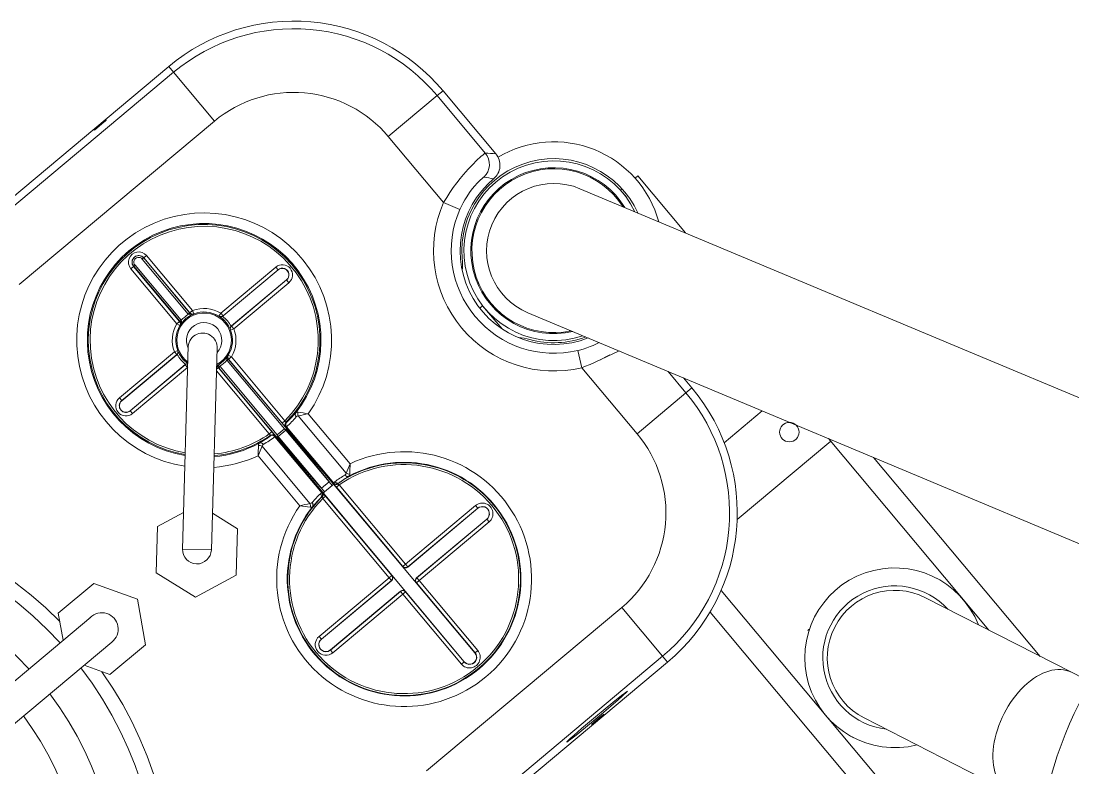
# Model space of a CAD drawing. Header units: metres. Extents: x 2999 to 3109, y 1752 to 1796.
# Drawn here: x 3007.923 to 3008.2202, y 1762.1547 to 1762.3657 of the extents above; entities that cross this region are included whole.
import ezdxf

# ---------------------------------------------------------------- set-up
doc = ezdxf.new("R2010")
doc.units = ezdxf.units.M
doc.layers.add('PAREDES', color=7, linetype='Continuous')

msp = doc.modelspace()

# ---------------------------------------------------------------- linework, layer by layer
at = {"layer": 'PAREDES', "color": 253, "lineweight": 0}
for p, q in [((3007.798742057791, 1762.213907615157), (3007.964738405322, 1762.352868508365)), ((3007.96612463089, 1762.351212603101), (3007.916362758265, 1762.309555335824)), ((3007.96612463089, 1762.351212603101), (3007.964738405322, 1762.352868508365)), ((3007.96612463089, 1762.351212603101), (3007.977674703527, 1762.337415408598)), ((3008.040559043861, 1762.344613748695), (3008.042214962321, 1762.345999970385)), ((3008.057140020096, 1762.32817116538), (3008.042214962321, 1762.345999970385)), ((3008.040559043861, 1762.344613748695), (3008.026761845957, 1762.333063668236)), ((3008.040559043861, 1762.344613748695), (3008.054142330475, 1762.328387770049)), ((3007.977674703527, 1762.337415408598), (3007.922523392825, 1762.291246463559)), ((3007.945839468464, 1762.336614738201), (3007.944439930777, 1762.335453426282)), ((3007.944886178559, 1762.33596529921), (3007.946285722096, 1762.337126616025)), ((3007.94675266145, 1762.337406610612), (3007.945839468464, 1762.336614738201)), ((3007.946285722096, 1762.337126616025), (3007.946884828091, 1762.337598850136)), ((3007.947030759788, 1762.337664968849), (3007.94675266145, 1762.337406610612)), ((3007.946884828091, 1762.337598850136), (3007.947050770793, 1762.337717380586)), ((3007.947084026462, 1762.337723699064), (3007.947030759788, 1762.337664968849)), ((3007.947050770793, 1762.337717380586), (3007.947076945013, 1762.337732158156)), ((3007.947076945013, 1762.337732158156), (3007.947084316135, 1762.33773478673)), ((3007.947087910729, 1762.337730492834), (3007.947084026462, 1762.337723699064)), ((3007.947084316135, 1762.33773478673), (3007.947086045642, 1762.337734990859)), ((3007.947086045642, 1762.337734990859), (3007.94708806733, 1762.33773427547)), ((3007.947088477446, 1762.337733036793), (3007.947087910729, 1762.337730492834)), ((3007.94708806733, 1762.33773427547), (3007.947088477446, 1762.337733036793)), ((3007.943637175427, 1762.334847005515), (3007.943637742144, 1762.334849549474)), ((3007.943637585543, 1762.334845766838), (3007.943637175427, 1762.334847005515)), ((3007.943639612129, 1762.334845045599), (3007.943637585543, 1762.334845766838)), ((3007.943637742144, 1762.334849549474), (3007.943641620561, 1762.334856338346)), ((3007.943641341636, 1762.334845249728), (3007.943639612129, 1762.334845045599)), ((3007.943648702011, 1762.334847879254), (3007.943641341636, 1762.334845249728)), ((3007.943641620561, 1762.334856338346), (3007.943694892133, 1762.334915062712)), ((3007.94367488208, 1762.334862661722), (3007.943648702011, 1762.334847879254)), ((3007.94384082968, 1762.334981186322), (3007.94367488208, 1762.334862661722)), ((3007.943694892133, 1762.334915062712), (3007.943972991423, 1762.335173431695)), ((3007.944439930777, 1762.335453426282), (3007.94384082968, 1762.334981186322)), ((3007.943972991423, 1762.335173431695), (3007.944886178559, 1762.33596529921)), ((3008.026761845957, 1762.333063668236), (3008.04237615815, 1762.314411543351)), ((3008.051692218522, 1762.326278859136), (3008.052876066876, 1762.327376572408)), ((3008.052876066876, 1762.327376572408), (3008.053523908155, 1762.327935139591)), ((3008.053523908155, 1762.327935139591), (3008.05394907134, 1762.328271146647)), ((3008.05394907134, 1762.328271146647), (3008.054104025687, 1762.328373125473)), ((3008.054104025687, 1762.328373125473), (3008.054142330475, 1762.328387770049)), ((3008.057140020096, 1762.32817116538), (3008.057137610261, 1762.328171381715)), ((3008.049345012338, 1762.323865628939), (3008.050592757663, 1762.325186952869)), ((3008.050592757663, 1762.325186952869), (3008.051692218522, 1762.326278859136)), ((3008.047042412188, 1762.321178832153), (3008.047987077008, 1762.322322699503)), ((3008.047987077008, 1762.322322699503), (3008.049345012338, 1762.323865628939)), ((3008.053265626437, 1762.321223642775), (3008.053563517513, 1762.321455552805)), ((3008.053563517513, 1762.321455552805), (3008.053690034621, 1762.321536852354)), ((3008.053690034621, 1762.321536852354), (3008.053731108305, 1762.32155581975)), ((3008.053731108305, 1762.32155581975), (3008.053748432461, 1762.321560464843)), ((3008.053748432461, 1762.321560464843), (3008.053757252321, 1762.321560435782)), ((3008.096456130807, 1762.321310682944), (3008.097227686607, 1762.321956583571)), ((3008.097227686607, 1762.321956583571), (3008.110736434071, 1762.30581980985)), ((3008.044175553691, 1762.317281978907), (3008.045122176014, 1762.31864811699)), ((3008.045122176014, 1762.31864811699), (3008.046082622656, 1762.319950889347)), ((3008.046082622656, 1762.319950889347), (3008.047042412188, 1762.321178832153)), ((3008.050471431904, 1762.318282808591), (3008.051217990094, 1762.319180683053)), ((3008.051217990094, 1762.319180683053), (3008.051901951398, 1762.31993076738)), ((3008.051901951398, 1762.31993076738), (3008.052679020458, 1762.320703055305)), ((3008.052679020458, 1762.320703055305), (3008.053265626437, 1762.321223642775)), ((3008.056513413589, 1762.321130476844), (3008.05651451425, 1762.321129162058)), ((3008.056515824649, 1762.321130259046), (3008.056513414814, 1762.321130475382)), ((3008.05651451425, 1762.321129162058), (3008.056515824649, 1762.321130259046)), ((3008.080866097219, 1762.318333649809), (3008.190621632146, 1762.272352809169)), ((3008.042376159374, 1762.314411541889), (3008.043256331004, 1762.315865401648)), ((3008.043256331004, 1762.315865401648), (3008.044175553691, 1762.317281978907)), ((3008.048378729985, 1762.315213043229), (3008.048896833378, 1762.316064529015)), ((3008.048896833378, 1762.316064529015), (3008.049688311025, 1762.317240964151)), ((3008.049688311025, 1762.317240964151), (3008.050471431904, 1762.318282808591)), ((3008.092358689355, 1762.317880548401), (3008.092804014329, 1762.318253348027)), ((3008.093058878539, 1762.31704414271), (3008.094007191178, 1762.315911343021)), ((3008.04237615815, 1762.314411543351), (3008.046956671006, 1762.312411323569)), ((3008.046956671006, 1762.312411323569), (3008.047401851295, 1762.313378705376)), ((3008.047401851295, 1762.313378705376), (3008.047877925836, 1762.31431524421)), ((3008.047877925836, 1762.31431524421), (3008.048378729985, 1762.315213043229)), ((3007.970244110614, 1762.28291167781), (3007.957264753593, 1762.298456754036)), ((3007.95769637727, 1762.298786125326), (3007.957663740151, 1762.298758803468)), ((3007.97064309377, 1762.28321371942), (3007.957663740151, 1762.298758803468)), ((3007.958462889383, 1762.299427793806), (3007.95769637727, 1762.298786125326)), ((3007.95769637727, 1762.298786125326), (3007.970710379472, 1762.283240192951)), ((3007.958462889383, 1762.299427793806), (3007.971476889137, 1762.283881864356)), ((3007.954040683529, 1762.295725825431), (3007.954807195642, 1762.296367493911)), ((3007.967054685732, 1762.280179893056), (3007.954040683529, 1762.295725825431)), ((3007.954807195642, 1762.296367493911), (3007.954839832761, 1762.296394815769)), ((3007.967821195396, 1762.280821564461), (3007.954807195642, 1762.296367493911)), ((3007.967859092594, 1762.280883143808), (3007.954839832761, 1762.296394815769)), ((3007.9682266157, 1762.281222765782), (3007.955207353419, 1762.296734440667)), ((3007.99497034054, 1762.296191291969), (3007.979424408165, 1762.283177289766)), ((3007.99561201487, 1762.295424784753), (3007.980066076645, 1762.282410777653)), ((3007.995639074724, 1762.295392460609), (3007.980127343444, 1762.28237308147)), ((3007.99497034054, 1762.296191291969), (3007.99561201487, 1762.295424784753)), ((3007.99561201487, 1762.295424784753), (3007.995639074724, 1762.295392460609)), ((3007.998003577179, 1762.29256791455), (3007.982458371577, 1762.279588533795)), ((3007.998030634585, 1762.292535593331), (3007.982484708059, 1762.279521596025)), ((3007.998672308915, 1762.291769086115), (3007.98312637654, 1762.278755083912)), ((3007.998030634585, 1762.292535593331), (3007.998003577179, 1762.29256791455)), ((3007.998672308915, 1762.291769086115), (3007.998030634585, 1762.292535593331)), ((3007.970244110614, 1762.28291167781), (3007.970313594087, 1762.282834096566)), ((3007.970470541376, 1762.282752395846), (3007.970313594087, 1762.282834096566)), ((3007.970687857982, 1762.282706726075), (3007.970470541376, 1762.282752395846)), ((3007.970710379472, 1762.283240192951), (3007.97064309377, 1762.28321371942)), ((3007.97064309377, 1762.28321371942), (3007.970689384523, 1762.283161988751)), ((3007.970949214161, 1762.282708012613), (3007.970687857982, 1762.282706726075)), ((3007.970835946604, 1762.283035228011), (3007.970689384523, 1762.283161988751)), ((3007.970710379472, 1762.283240192951), (3007.971476889137, 1762.283881864356)), ((3007.971018305754, 1762.282931693531), (3007.970835946604, 1762.283035228011)), ((3007.9713086101, 1762.282770597251), (3007.970949214161, 1762.282708012613)), ((3007.971263315082, 1762.2828605027), (3007.971018305754, 1762.282931693531)), ((3007.97150779636, 1762.282854896002), (3007.971263315082, 1762.2828605027)), ((3007.971754885006, 1762.282916488329), (3007.9713086101, 1762.282770597251)), ((3007.971839261508, 1762.282949846789), (3007.971476889137, 1762.283881864356)), ((3007.971754885006, 1762.282916488329), (3007.97150779636, 1762.282854896002)), ((3007.971839261508, 1762.282949846789), (3007.971754885006, 1762.282916488329)), ((3007.978903724378, 1762.282323561741), (3007.979424408165, 1762.283177289766)), ((3007.979424408165, 1762.283177289766), (3007.980066076645, 1762.282410777653)), ((3008.052577790538, 1762.284578343757), (3008.053406758144, 1762.285272306217)), ((3008.053406758144, 1762.285272306217), (3008.058898652464, 1762.278712005409)), ((3008.066183139704, 1762.283285663866), (3008.175938674631, 1762.237304823226)), ((3007.967821195396, 1762.280821564461), (3007.967054685732, 1762.280179893056)), ((3007.967908410832, 1762.27965920682), (3007.967054685732, 1762.280179893056)), ((3007.967859092594, 1762.280883143808), (3007.967821195396, 1762.280821564461)), ((3007.967859092594, 1762.280883143808), (3007.96790187335, 1762.280828474779)), ((3007.96790187335, 1762.280828474779), (3007.968031583784, 1762.280590154539)), ((3007.967956094553, 1762.279736396363), (3007.967908410832, 1762.27965920682)), ((3007.968178252116, 1762.280150112084), (3007.967956094553, 1762.279736396363)), ((3007.968007770027, 1762.27983081734), (3007.967956094553, 1762.279736396363)), ((3007.96808597609, 1762.280083390853), (3007.968007770027, 1762.27983081734)), ((3007.968031583784, 1762.280590154539), (3007.968090603887, 1762.280354493914)), ((3007.968090603887, 1762.280354493914), (3007.96808597609, 1762.280083390853)), ((3007.968303024427, 1762.280492715012), (3007.968178252116, 1762.280150112084)), ((3007.9682266157, 1762.281222765782), (3007.96829075568, 1762.281140716257)), ((3007.96829075568, 1762.281140716257), (3007.968343585856, 1762.280971805122)), ((3007.968350303072, 1762.280749868871), (3007.968303024427, 1762.280492715012)), ((3007.968343585856, 1762.280971805122), (3007.968350303072, 1762.280749868871)), ((3007.978903724378, 1762.282323561741), (3007.978970511747, 1762.282282373075)), ((3007.980066076645, 1762.282410777653), (3007.980127343444, 1762.28237308147)), ((3007.982165569765, 1762.278465705038), (3007.982194361421, 1762.278392708617)), ((3007.982194361421, 1762.278392708617), (3007.98312637654, 1762.278755083912)), ((3007.982458371577, 1762.279588533795), (3007.982484708059, 1762.279521596025)), ((3007.982484708059, 1762.279521596025), (3007.98312637654, 1762.278755083912)), ((3007.970269764713, 1762.273968422318), (3007.968619413809, 1762.216518043401)), ((3008.08465515731, 1762.274069683507), (3008.083749963461, 1762.273699372526)), ((3008.085910258157, 1762.274650131891), (3008.08465515731, 1762.274069683507)), ((3008.086302824394, 1762.274856749405), (3008.085910258157, 1762.274650131891)), ((3007.966350108217, 1762.272232371579), (3007.950804181692, 1762.259218374274)), ((3007.966991782547, 1762.271465864364), (3007.951445850172, 1762.258451862161)), ((3007.96701811318, 1762.271398921697), (3007.951472907578, 1762.258419540942)), ((3007.967282123336, 1762.272594746875), (3007.966350108217, 1762.272232371579)), ((3007.966350108217, 1762.272232371579), (3007.966991782547, 1762.271465864364)), ((3007.966991782547, 1762.271465864364), (3007.96701811318, 1762.271398921697)), ((3007.967282123336, 1762.272594746875), (3007.96731092329, 1762.272521752426)), ((3007.978407740972, 1762.273352389439), (3007.976768361935, 1762.216283952274)), ((3007.981302124396, 1762.270844282742), (3007.981177300759, 1762.270504094422)), ((3007.98152297979, 1762.271255192042), (3007.981302124396, 1762.270844282742)), ((3007.981419736961, 1762.27102510956), (3007.981381879938, 1762.270785986638)), ((3007.981381879938, 1762.270785986638), (3007.981407023677, 1762.27053547842)), ((3007.98152297979, 1762.271255192042), (3007.981419736961, 1762.27102510956)), ((3007.981568073925, 1762.271328248672), (3007.98152297979, 1762.271255192042)), ((3007.981568073925, 1762.271328248672), (3007.982421804875, 1762.270807567333)), ((3007.982421804875, 1762.270807567333), (3007.98165529521, 1762.270165895928)), ((3007.997549630085, 1762.252736559907), (3007.982421804875, 1762.270807567333)), ((3008.080789303905, 1762.272744371691), (3008.080271404622, 1762.27261505649)), ((3008.080271404622, 1762.27261505649), (3008.081434606383, 1762.267754094122)), ((3008.081808513571, 1762.273030828954), (3008.080789303905, 1762.272744371691)), ((3008.082798302839, 1762.273350932579), (3008.081808513571, 1762.273030828954)), ((3008.083749963461, 1762.273699372526), (3008.082798302839, 1762.273350932579)), ((3008.091953626963, 1762.272489409548), (3008.085230723997, 1762.269312938929)), ((3008.08937093918, 1762.271407815584), (3008.088060603145, 1762.270698167013)), ((3008.190621632146, 1762.272352809169), (3008.456248472979, 1762.161071446946)), ((3007.969349147163, 1762.268614378919), (3007.953837421732, 1762.255595004677)), ((3007.969410408112, 1762.268576677839), (3007.953864475737, 1762.255562675636)), ((3007.970052082442, 1762.267810170623), (3007.954506150067, 1762.25479616842)), ((3007.969349147163, 1762.268614378919), (3007.969410408112, 1762.268576677839)), ((3007.969410408112, 1762.268576677839), (3007.970052082442, 1762.267810170623)), ((3007.970094874983, 1762.267880334498), (3007.970052082442, 1762.267810170623)), ((3007.9783428057, 1762.268094290183), (3007.978257079448, 1762.268107709885)), ((3007.978517163285, 1762.268277289746), (3007.97826064925, 1762.268231978313)), ((3007.978561366138, 1762.267998167022), (3007.9783428057, 1762.268094290183)), ((3007.978776405297, 1762.26828002018), (3007.978517163285, 1762.268277289746)), ((3007.978769613162, 1762.267835861039), (3007.978561366138, 1762.267998167022)), ((3007.978769613162, 1762.267835861039), (3007.978828024188, 1762.267771601385)), ((3007.978991349594, 1762.268237433824), (3007.978776405297, 1762.26828002018)), ((3007.979147090664, 1762.268160668272), (3007.978991349594, 1762.268237433824)), ((3007.979234811141, 1762.268064321028), (3007.995344253803, 1762.248745269913)), ((3007.981177300759, 1762.270504094422), (3007.981129035233, 1762.270249462477)), ((3007.981129035233, 1762.270249462477), (3007.981133152125, 1762.270030359061)), ((3007.981133152125, 1762.270030359061), (3007.981181310712, 1762.26986358159)), ((3007.981260724196, 1762.269760280225), (3007.997444439612, 1762.250503403362)), ((3007.981407023677, 1762.27053547842), (3007.981473543259, 1762.270341253166)), ((3007.981473543259, 1762.270341253166), (3007.981567467125, 1762.270178033381)), ((3007.981567467125, 1762.270178033381), (3007.981620446908, 1762.270109231987)), ((3007.98165529521, 1762.270165895928), (3007.981620446908, 1762.270109231987)), ((3007.981620446908, 1762.270109231987), (3008.008284216293, 1762.23838221582)), ((3007.996783119809, 1762.252094889233), (3007.98165529521, 1762.270165895928)), ((3008.082207803151, 1762.268044612235), (3008.081434606383, 1762.267754094122)), ((3008.083736607848, 1762.268659423924), (3008.082207803151, 1762.268044612235)), ((3008.085230723997, 1762.269312938929), (3008.083736607848, 1762.268659423924)), ((3008.088060603145, 1762.270698167013), (3008.086676504472, 1762.269996048476)), ((3007.993127426068, 1762.249034589338), (3007.978220704922, 1762.266841475971)), ((3007.978766111135, 1762.267747267438), (3007.978233927238, 1762.267301758133)), ((3007.978828024188, 1762.267771601385), (3007.978766111135, 1762.267747267438)), ((3007.993893936345, 1762.249676260012), (3007.978766111135, 1762.267747267438)), ((3007.978828024188, 1762.267771601385), (3008.005369377784, 1762.235942198644)), ((3008.081434606383, 1762.267754094122), (3008.097048906876, 1762.249101959443)), ((3008.105788731425, 1762.266693348931), (3008.11084610478, 1762.260652039902)), ((3008.11250201154, 1762.262038251798), (3008.110126295749, 1762.264876175391)), ((3008.11084610478, 1762.260652039902), (3008.11250201154, 1762.262038251798)), ((3007.950804181692, 1762.259218374274), (3007.951445850172, 1762.258451862161)), ((3008.11084610478, 1762.260652039902), (3008.097048906876, 1762.249101959443)), ((3007.951445850172, 1762.258451862161), (3007.951472907578, 1762.258419540942)), ((3007.953864475737, 1762.255562675636), (3007.953837421732, 1762.255595004677)), ((3007.954506150067, 1762.25479616842), (3007.953864475737, 1762.255562675636)), ((3008.000627259014, 1762.255031702633), (3008.000760093245, 1762.255135502234)), ((3008.000760093245, 1762.255135502234), (3008.000933332977, 1762.255195564064)), ((3008.000933332977, 1762.255195564064), (3008.00114610259, 1762.25520884553)), ((3008.00114610259, 1762.25520884553), (3008.001309043912, 1762.255190262667)), ((3008.001332740814, 1762.25412528118), (3008.014868074332, 1762.237956596426)), ((3008.004152588622, 1762.254741661303), (3008.015970915845, 1762.240624025314)), ((3008.132397937887, 1762.255545722684), (3008.121639051059, 1762.246539021437)), ((3007.995344253803, 1762.248745269913), (3007.997444439612, 1762.250503403362)), ((3007.997781326081, 1762.25010278475), (3007.995679361262, 1762.248343163263)), ((3007.997549630085, 1762.252736559907), (3007.996783119809, 1762.252094889233)), ((3007.997157979879, 1762.25165182145), (3007.996783119809, 1762.252094889233)), ((3007.997639599432, 1762.251102939441), (3007.997157979879, 1762.25165182145)), ((3007.997444439612, 1762.250503403362), (3007.997449966524, 1762.250498607802)), ((3007.997449966524, 1762.250498607802), (3007.997644672427, 1762.250329633649)), ((3007.997652298951, 1762.252565639361), (3007.997549630085, 1762.252736559907)), ((3007.99775210243, 1762.250986235213), (3007.997639599432, 1762.251102939441)), ((3007.997747091905, 1762.250419252292), (3007.997644672427, 1762.250329633649)), ((3007.997644672427, 1762.250329633649), (3007.997781326081, 1762.25010278475)), ((3007.997789037167, 1762.252364349888), (3007.997652298951, 1762.252565639361)), ((3007.99777594189, 1762.250417866647), (3007.997747091905, 1762.250419252292)), ((3008.004921675974, 1762.241798893688), (3007.997747092517, 1762.250419251561)), ((3007.997773240927, 1762.250969018867), (3007.99775210243, 1762.250986235213)), ((3007.997775385789, 1762.250967989948), (3007.997773240927, 1762.250969018867)), ((3007.99777653513, 1762.250967781774), (3007.997775385789, 1762.250967989948)), ((3007.997792220547, 1762.250408594946), (3007.99777594189, 1762.250417866647)), ((3007.997927202631, 1762.250961103113), (3007.99777653513, 1762.250967781774)), ((3007.997781326081, 1762.25010278475), (3008.010050822355, 1762.235523938272)), ((3007.997825407434, 1762.252323257356), (3007.997789037167, 1762.252364349888)), ((3007.997936322424, 1762.250294709164), (3007.997792220547, 1762.250408594946)), ((3007.997832678049, 1762.252318161668), (3007.997825407434, 1762.252323257356)), ((3007.997835347901, 1762.252317266286), (3007.997832678049, 1762.252318161668)), ((3007.997837374457, 1762.252317484024), (3007.997835347901, 1762.252317266286)), ((3007.99798591309, 1762.25230867745), (3007.997837374457, 1762.252317484024)), ((3007.998039932022, 1762.251055473467), (3007.997927202631, 1762.250961103113)), ((3007.997927202631, 1762.250961103113), (3008.011286435902, 1762.235002777577)), ((3007.998118229084, 1762.250121746238), (3007.997936322424, 1762.250294709164)), ((3007.998039932022, 1762.251055473467), (3008.011399165906, 1762.235097147199)), ((3007.998469655111, 1762.249760464438), (3007.998118229084, 1762.250121746238)), ((3007.993127426068, 1762.249034589338), (3007.993893936345, 1762.249676260012)), ((3007.993127426068, 1762.249034589338), (3007.993399964856, 1762.248787616023)), ((3007.993399964856, 1762.248787616023), (3007.99347935993, 1762.248700037178)), ((3007.993489342518, 1762.248677605917), (3007.993471881098, 1762.248529835197)), ((3007.99347935993, 1762.248700037178), (3007.993487188506, 1762.248687833132)), ((3007.993487188506, 1762.248687833132), (3007.993489193648, 1762.2486833342)), ((3007.993489193648, 1762.2486833342), (3007.993489911947, 1762.248679920815)), ((3007.993489911947, 1762.248679920815), (3007.993489342518, 1762.248677605917)), ((3007.993893936345, 1762.249676260012), (3007.994601080822, 1762.248811328973)), ((3007.994601080822, 1762.248811328973), (3007.994796670094, 1762.248554287065)), ((3007.994696032508, 1762.248256186698), (3007.994808762512, 1762.248350556321)), ((3008.00805526578, 1762.232297861162), (3007.994696032508, 1762.248256186698)), ((3007.994796670094, 1762.248554287065), (3007.994825530491, 1762.248509222263)), ((3007.99482869316, 1762.248500048379), (3007.994808762512, 1762.248350556321)), ((3008.008167989934, 1762.232392225887), (3007.994808762512, 1762.248350556321)), ((3007.994825530491, 1762.248509222263), (3007.994828060705, 1762.248503513729)), ((3007.994828060705, 1762.248503513729), (3007.994828690418, 1762.248501216417)), ((3007.994828690418, 1762.248501216417), (3007.99482869316, 1762.248500048379)), ((3007.995344253803, 1762.248745269913), (3007.995348002317, 1762.248738985584)), ((3007.995348002317, 1762.248738985584), (3007.995480089268, 1762.248517591805)), ((3007.995370712559, 1762.248401352871), (3007.995373850533, 1762.248432535426)), ((3007.995377834397, 1762.248382398324), (3007.995370712559, 1762.248401352871)), ((3007.995480089268, 1762.248517591805), (3007.995373851145, 1762.248432534695)), ((3007.995373851145, 1762.248432534695), (3008.001871864258, 1762.240712872367)), ((3007.995621264828, 1762.247986163657), (3007.995377834397, 1762.248382398324)), ((3007.995480089268, 1762.248517591805), (3007.995679361262, 1762.248343163263)), ((3007.995924221831, 1762.247566173147), (3007.995621264828, 1762.247986163657)), ((3007.995679361262, 1762.248343163263), (3008.007872334372, 1762.233700254891)), ((3007.996564370315, 1762.246724685586), (3007.995924221831, 1762.247566173147)), ((3007.999152497834, 1762.249020239819), (3007.998469655111, 1762.249760464438)), ((3007.999812191363, 1762.248283790256), (3007.999152497834, 1762.249020239819)), ((3008.001135438126, 1762.246776234424), (3007.999812191363, 1762.248283790256)), ((3008.151101102416, 1762.247710243332), (3008.196399472552, 1762.193599418019)), ((3007.990050612971, 1762.245765467271), (3007.990073277818, 1762.246003352911)), ((3007.990073277818, 1762.246003352911), (3007.990137164445, 1762.246194826097)), ((3007.990137164445, 1762.246194826097), (3007.990239103313, 1762.246339002038)), ((3007.990239103313, 1762.246339002038), (3007.990326645478, 1762.246408727637)), ((3008.004630150561, 1762.229386099091), (3007.991094817042, 1762.245554783845)), ((3007.99721607748, 1762.24589309005), (3007.996564370315, 1762.246724685586)), ((3007.998558358753, 1762.24421503821), (3007.99721607748, 1762.24589309005)), ((3008.001287322945, 1762.240869647814), (3007.998558358753, 1762.24421503821)), ((3008.003772391839, 1762.243712271715), (3008.001135438126, 1762.246776234424)), ((3008.125295322271, 1762.224821429168), (3008.151733974149, 1762.246954298733)), ((3008.001810302752, 1762.228769718968), (3007.989991975529, 1762.242887354957)), ((3008.008284216293, 1762.23838221582), (3008.003772391839, 1762.243712271715)), ((3008.009071558222, 1762.236767756467), (3008.004921675974, 1762.241798893688)), ((3008.163855361316, 1762.242366990745), (3008.210870986859, 1762.186204825251)), ((3008.005369377784, 1762.235942198644), (3008.001287322945, 1762.240869647814)), ((3008.001871864258, 1762.240712872367), (3008.006124704927, 1762.235694667628)), ((3008.008284216293, 1762.23838221582), (3008.011250930083, 1762.23485279099)), ((3008.005369377784, 1762.235942198644), (3008.008321905912, 1762.232400778401)), ((3008.006124704927, 1762.235694667628), (3008.007600973358, 1762.233985791685)), ((3008.007872334372, 1762.233700254891), (3008.010050822355, 1762.235523938272)), ((3008.009938398932, 1762.23568590188), (3008.009071558222, 1762.236767756467)), ((3008.010023405666, 1762.235571474027), (3008.009938398932, 1762.23568590188)), ((3008.01005082358, 1762.235523936809), (3008.010023405666, 1762.235571474027)), ((3008.010050822355, 1762.235523938272), (3008.010930351753, 1762.234473291199)), ((3008.015723788061, 1762.237172378233), (3008.015636245896, 1762.237102652634)), ((3008.01582572693, 1762.237316554174), (3008.015723788061, 1762.237172378233)), ((3008.015889613556, 1762.23750802736), (3008.01582572693, 1762.237316554174)), ((3008.015912278403, 1762.237745913), (3008.015889613556, 1762.23750802736)), ((3008.175938674631, 1762.237304823226), (3008.441565515463, 1762.126023461003)), ((3008.007600973358, 1762.233985791685), (3008.007786379238, 1762.233781371948)), ((3008.007786379238, 1762.233781371948), (3008.007872334372, 1762.233700254891)), ((3008.007872334372, 1762.233700254891), (3008.008751863769, 1762.232649607819)), ((3008.00805526578, 1762.232297861162), (3008.008167989934, 1762.232392225887)), ((3008.048207862061, 1762.184676154937), (3008.008321905912, 1762.232400778401)), ((3008.008751863769, 1762.232649607819), (3008.010930351753, 1762.234473291199)), ((3008.011250930083, 1762.23485279099), (3008.051214347776, 1762.187192986369)), ((3008.011399165906, 1762.235097147199), (3008.011286435902, 1762.235002777577)), ((3008.012859175979, 1762.234652443639), (3008.012092665702, 1762.234010772965)), ((3008.012092665702, 1762.234010772965), (3008.030834605361, 1762.211622504929)), ((3008.012859175979, 1762.234652443639), (3008.031601115025, 1762.212264176334)), ((3008.00823618138, 1762.230782385605), (3008.009002691656, 1762.231424056278)), ((3008.00823618138, 1762.230782385605), (3008.026978122262, 1762.208394116106)), ((3008.009002691656, 1762.231424056278), (3008.027744631927, 1762.209035787511)), ((3008.004816788785, 1762.228302534741), (3008.004653848075, 1762.228321116873)), ((3008.005029559009, 1762.228315815476), (3008.004816788785, 1762.228302534741)), ((3008.005202798129, 1762.228375878037), (3008.005029559009, 1762.228315815476)), ((3008.00533563236, 1762.228479677638), (3008.005202798129, 1762.228375878037)), ((3008.051372705142, 1762.228815608502), (3008.031601115025, 1762.212264176334)), ((3008.052033021466, 1762.228026808863), (3008.032235000273, 1762.211409834668)), ((3008.052014367772, 1762.228049091492), (3008.032242785954, 1762.211497661296)), ((3008.051372705142, 1762.228815608502), (3008.052014367772, 1762.228049091492)), ((3008.052014367772, 1762.228049091492), (3008.052033021466, 1762.228026808863)), ((3008.054582429524, 1762.224981408985), (3008.034741674771, 1762.208415481841)), ((3008.054601083218, 1762.224959126357), (3008.0348295014, 1762.208407696161)), ((3008.055242759996, 1762.224192616216), (3008.03547116988, 1762.207641184047)), ((3008.054601083218, 1762.224959126357), (3008.054582429524, 1762.224981408985)), ((3008.055242759996, 1762.224192616216), (3008.054601083218, 1762.224959126357)), ((3007.968619413809, 1762.216518043401), (3007.976768361935, 1762.216283952274)), ((3008.030834605361, 1762.211622504929), (3008.030826658669, 1762.211532862013)), ((3008.030826658669, 1762.211532862013), (3008.0346150173, 1762.207007459334)), ((3008.031601115025, 1762.212264176334), (3008.030834605361, 1762.211622504929)), ((3008.031601115025, 1762.212264176334), (3008.032242785954, 1762.211497661296)), ((3008.032242785954, 1762.211497661296), (3008.032235000273, 1762.211409834668)), ((3008.026978122262, 1762.208394116106), (3008.007206540444, 1762.19184268591)), ((3008.026978122262, 1762.208394116106), (3008.027744631927, 1762.209035787511)), ((3008.026978122262, 1762.208394116106), (3008.027619796593, 1762.20762760889)), ((3008.027744631927, 1762.209035787511), (3008.027834280692, 1762.209027845717)), ((3008.031622639322, 1762.204502443037), (3008.027834280692, 1762.209027845717)), ((3008.0348295014, 1762.208407696161), (3008.034741674771, 1762.208415481841)), ((3008.0348295014, 1762.208407696161), (3008.03547116988, 1762.207641184047)), ((3008.181165156349, 1762.208517111905), (3008.181522350822, 1762.208331407604)), ((3008.027619796593, 1762.20762760889), (3008.007848208924, 1762.191076173797)), ((3008.027707623221, 1762.20761982321), (3008.007866862618, 1762.191053891168)), ((3008.027619796593, 1762.20762760889), (3008.027707623221, 1762.20761982321)), ((3008.034704660215, 1762.206999512643), (3008.0346150173, 1762.207007459334)), ((3008.034704660215, 1762.206999512643), (3008.03547116988, 1762.207641184047)), ((3008.034704660215, 1762.206999512643), (3008.051256087486, 1762.187227928376)), ((3008.03547116988, 1762.207641184047), (3008.052022599599, 1762.187869596856)), ((3008.030214291869, 1762.204625465486), (3008.010416270676, 1762.18800849129)), ((3008.030206506188, 1762.204537638858), (3008.01043492437, 1762.187986208662)), ((3008.030848182967, 1762.203771128717), (3008.01107659285, 1762.187219696548)), ((3008.030206506188, 1762.204537638858), (3008.030214291869, 1762.204625465486)), ((3008.030206506188, 1762.204537638858), (3008.030848182967, 1762.203771128717)), ((3008.031614692631, 1762.204412800122), (3008.030848182967, 1762.203771128717)), ((3008.030848182967, 1762.203771128717), (3008.047399610238, 1762.18399954445)), ((3008.031614692631, 1762.204412800122), (3008.031622639322, 1762.204502443037)), ((3008.031614692631, 1762.204412800122), (3008.048166122351, 1762.18464121293)), ((3008.12076814524, 1762.204806247155), (3008.194890342112, 1762.116264137701)), ((3008.178476043291, 1762.202756192257), (3008.219709697448, 1762.181686795208)), ((3008.178476717248, 1762.202757511218), (3008.219713577706, 1762.181686475828)), ((3008.037545866559, 1762.153845871021), (3008.092697171411, 1762.200014811163)), ((3008.104247248945, 1762.18621761081), (3008.092697171411, 1762.200014811163)), ((3008.117627175498, 1762.198666033569), (3008.190021349955, 1762.112188106562)), ((3008.007206540444, 1762.19184268591), (3008.007848208924, 1762.191076173797)), ((3008.007848208924, 1762.191076173797), (3008.007866862618, 1762.191053891168)), ((3008.01043492437, 1762.187986208662), (3008.010416270676, 1762.18800849129)), ((3008.01107659285, 1762.187219696548), (3008.01043492437, 1762.187986208662)), ((3008.052022599599, 1762.187869596856), (3008.051256087486, 1762.187227928376)), ((3008.047399610238, 1762.18399954445), (3008.048166122351, 1762.18464121293)), ((3008.048166122351, 1762.18464121293), (3008.048207862061, 1762.184676154937)), ((3008.051256087486, 1762.187227928376), (3008.051214347776, 1762.187192986369)), ((3008.05448538802, 1762.144560353328), (3008.104247248945, 1762.18621761081)), ((3008.104247248945, 1762.18621761081), (3008.105633474513, 1762.184561705546)), ((3008.105633474513, 1762.184561705546), (3007.93963836133, 1762.045601845663)), ((3008.219709697448, 1762.181686795208), (3008.475644331706, 1762.050910405438)), ((3008.093591231046, 1762.175806381713), (3008.093285358122, 1762.175601335156)), ((3008.093400496764, 1762.175472093126), (3008.093653137212, 1762.175734262512)), ((3008.093703778909, 1762.175865835862), (3008.093591231046, 1762.175806381713)), ((3008.093653137212, 1762.175734262512), (3008.093730674705, 1762.175833707693)), ((3008.093703778909, 1762.175865835862), (3008.094339958997, 1762.176398398109)), ((3008.093703778909, 1762.175865835862), (3008.093730674705, 1762.175833707693)), ((3008.094366849895, 1762.17636627579), (3008.093730674705, 1762.175833707693)), ((3008.094366849895, 1762.17636627579), (3008.094339958997, 1762.176398398109)), ((3008.091177989329, 1762.173985242508), (3008.088546584731, 1762.171860392437)), ((3008.089629334288, 1762.172105011974), (3008.091725229246, 1762.173934959639)), ((3008.092632183266, 1762.175118810987), (3008.091177989329, 1762.173985242508)), ((3008.091725229246, 1762.173934959639), (3008.09281784481, 1762.174920444504)), ((3008.093285358122, 1762.175601335156), (3008.092632183266, 1762.175118810987)), ((3008.09281784481, 1762.174920444504), (3008.093400496764, 1762.175472093126)), ((3008.088546584731, 1762.171860392437), (3008.084687963465, 1762.168658958339)), ((3008.086309389501, 1762.16928081849), (3008.089629334288, 1762.172105011974)), ((3008.08755184326, 1762.169804895955), (3008.087248587657, 1762.16957658914)), ((3008.087461084184, 1762.169672871206), (3008.087606957883, 1762.169815374933)), ((3008.08761903382, 1762.169847005384), (3008.08755184326, 1762.169804895955)), ((3008.087606957883, 1762.169815374933), (3008.08762611527, 1762.169838546292)), ((3008.087626399092, 1762.16984962906), (3008.08761903382, 1762.169847005384)), ((3008.08762611527, 1762.169838546292), (3008.087629993687, 1762.169845335164)), ((3008.087629003072, 1762.169849739421), (3008.087626399092, 1762.16984962906)), ((3008.087630150288, 1762.1698491178), (3008.087629003072, 1762.169849739421)), ((3008.087629993687, 1762.169845335164), (3008.087630503775, 1762.169846995942)), ((3008.087630503775, 1762.169846995942), (3008.087630150288, 1762.1698491178)), ((3008.084687963465, 1762.168658958339), (3008.081336840014, 1762.165809599201)), ((3008.082470391887, 1762.166093702814), (3008.086309389501, 1762.16928081849)), ((3008.084179825101, 1762.166964391804), (3008.084179319911, 1762.166962725176)), ((3008.084179319911, 1762.166962725176), (3008.0841796685, 1762.166960609168)), ((3008.0841796685, 1762.166960609168), (3008.084180815716, 1762.166959987547)), ((3008.084183703519, 1762.166971180676), (3008.084179825101, 1762.166964391804)), ((3008.084180815716, 1762.166959987547), (3008.084183419696, 1762.166960097908)), ((3008.084183419696, 1762.166960097908), (3008.084190784968, 1762.166962721584)), ((3008.084202860906, 1762.166994352036), (3008.084183703519, 1762.166971180676)), ((3008.084190784968, 1762.166962721584), (3008.084257975528, 1762.167004831013)), ((3008.084348734604, 1762.167136855763), (3008.084202860906, 1762.166994352036)), ((3008.084257975528, 1762.167004831013), (3008.084561231131, 1762.167233137829)), ((3008.084919005485, 1762.167643534641), (3008.084348734604, 1762.167136855763)), ((3008.084561231131, 1762.167233137829), (3008.085501397317, 1762.167992777724)), ((3008.086308421472, 1762.168816949245), (3008.084919005485, 1762.167643534641)), ((3008.085501397317, 1762.167992777724), (3008.086890818201, 1762.169166186478)), ((3008.087248587657, 1762.16957658914), (3008.086308421472, 1762.168816949245)), ((3008.086890818201, 1762.169166186478), (3008.087461084184, 1762.169672871206)), ((3008.161141598841, 1762.168831989974), (3008.443909917727, 1762.024344238277)), ((3008.07921691709, 1762.163959576548), (3008.078110864757, 1762.162962544727)), ((3008.078358600599, 1762.162809606211), (3008.079833013406, 1762.163961702629)), ((3008.081336840014, 1762.165809599201), (3008.07921691709, 1762.163959576548)), ((3008.079833013406, 1762.163961702629), (3008.082470391887, 1762.166093702814)), ((3008.077177682678, 1762.162003956911), (3008.077179280023, 1762.162002547998)), ((3008.077179280023, 1762.162002547998), (3008.07718327782, 1762.162000969616)), ((3008.07718327782, 1762.162000969616), (3008.077187544616, 1762.162000531797)), ((3008.077265296471, 1762.162139417931), (3008.077186970716, 1762.162039084021)), ((3008.077187544616, 1762.162000531797), (3008.077195927417, 1762.162001559662)), ((3008.077195927417, 1762.162001559662), (3008.0772316906, 1762.162014414847)), ((3008.0772316906, 1762.162014414847), (3008.077358900738, 1762.162086471723)), ((3008.077520957706, 1762.162404444481), (3008.077265296471, 1762.162139417931)), ((3008.077358900738, 1762.162086471723), (3008.077684339605, 1762.162308484757)), ((3008.078110864757, 1762.162962544727), (3008.077520957706, 1762.162404444481)), ((3008.077684339605, 1762.162308484757), (3008.078358600599, 1762.162809606211)), ((3008.157738529169, 1762.163442251991), (3008.158095507476, 1762.163256661158))]:
    msp.add_line(p, q, dxfattribs=at)
for points in [[(3008.083307850613, 1761.544300127544, -0.2346582876404976), (3007.925133162285, 1761.759266432766, -0.2724958945793168), (3007.959442696831, 1761.853194683326), (3008.16892830914, 1762.028563599821, 0.181631847813923), (3008.203581061533, 1762.090078862718), (3008.211600945273, 1762.142362222661, -0.2287867366479341), (3008.270719393946, 1762.222654907957), (3008.456475695666, 1762.332783742844, -0.2933850769830161), (3008.609810984076, 1762.305426634559, -0.1403447976405282), (3008.775789192375, 1762.107158621648, -0.2933837954723123), (3008.775745832841, 1761.951402016121), (3008.634657238219, 1761.787915709681, -0.2287867366479265), (3008.545216904377, 1761.743843802894), (3008.533636110218, 1761.744129072794)], [(3007.942714155371, 1762.197293508659), (3007.903326465945, 1762.164320473705, -0.09091888006132118), (3007.903075434064, 1762.164178191528, -0.09091888006132118)], [(3007.948619586676, 1762.190239220376), (3007.909231897249, 1762.157266185422, -0.09091888006138558), (3007.906093998733, 1762.155487658207)]]:
    msp.add_lwpolyline(points, format="xyb", dxfattribs=at)
for points in [[(3007.968917097539, 1762.226880714179), (3007.96153598278, 1762.22289732513), (3007.961160285839, 1762.209818935835), (3007.972298654739, 1762.202954378094), (3007.983812720578, 1762.209168209646), (3007.984188417519, 1762.22224659894), (3007.977065748762, 1762.226636287539)], [(3007.940803161091, 1762.183695772974), (3007.948095772064, 1762.181031972373), (3007.958128203283, 1762.189430528116), (3007.955871056263, 1762.202318146284), (3007.943581478025, 1762.20680720871), (3007.933549046807, 1762.198408652966), (3007.934891318286, 1762.19074469393)]]:
    msp.add_lwpolyline(points, dxfattribs=at)
msp.add_circle((3008.140038524294, 1762.249552765247), 0.0027499529221065, dxfattribs=at)
for centre, radius, start, end in [((3008.000042403608, 1762.310695956455), 0.05499905844213, 39.93378781040893, 129.9337971456076), ((3008.00004241286, 1762.310695969174), 0.05283951136714446, 39.93378781040893, 129.9337971456076), ((3008.00004241286, 1762.310695969174), 0.03484598777323728, 39.93378781040893, 129.9337971456076), ((3008.073524618461, 1762.300809656838), 0.03075947364124008, 15.416603190051, 120.8214508908152), ((3008.050304153436, 1762.325179730569), 0.005002349092679064, 313.6537863564459, 39.88967844841389), ((3008.048896303657, 1762.234893865634), 0.09364092163094527, 84.9508841767759, 86.78845182152025), ((3008.053308554798, 1762.324962715054), 0.004997371951628041, 309.9249265506836, 39.94265339697811), ((3008.073524618461, 1762.300809656838), 0.025999554899916, 24.22022417195406, 184.9139801583717), ((3008.073524618461, 1762.300809656838), 0.02539956478999321, 25.68945146335344, 288.8491564820061), ((3008.073524618461, 1762.300809656838), 0.02344959931688909, 31.38815448829506, 283.1504534549262), ((3008.073524618461, 1762.300809656838), 0.0231496033082697, 32.42767715720887, 282.1109307887955), ((3008.043991677249, 1762.249892781259), 0.07232987746936072, 80.03073039374175, 82.24055662073535), ((3008.073524618923, 1762.300809656287), 0.02649954443298302, 129.9337939578779, 291.463504477113), ((3008.073524618461, 1762.300809656838), 0.018999674734554, 67.2693064762154, 247.269304652508), ((3008.073524618461, 1762.300809656838), 0.03398879419603281, 156.4101248672975, 283.4574615963032), ((3008.073524618461, 1762.300809656838), 0.02899059446926925, 156.4101248672975, 283.4574615963032), ((3007.974738242378, 1762.275493727746), 0.03599794559132673, 324.796707239805, 261.297145941499), ((3007.974738242378, 1762.275493727746), 0.03299902308502622, 321.6780364327793, 260.6520492055488), ((3007.974738242378, 1762.275493727746), 0.03272167645367485, 314.9045167537198, 260.5863621479459), ((3007.974738242378, 1762.275493727746), 0.0322218566717301, 315.0681683098058, 260.4651020938447), ((3007.956251786456, 1762.297576809618), 0.002883594976640215, 39.93378781040893, 219.9338064791982), ((3007.956251786456, 1762.297576809618), 0.001883954697507206, 39.93378781040893, 219.933779159969), ((3007.956250679673, 1762.297578131717), 0.00184139198774514, 39.88010252380015, 219.9874644463184), ((3007.956234949649, 1762.297596921899), 0.001341572325007631, 39.86011738979318, 220.0074632413537), ((3008.02793359403, 1762.296889925036), 0.01975966195281408, 355.1399470035283, 4.913975402050272), ((3007.996821324728, 1762.293980189042), 0.002883594976640215, 309.9337921364379, 129.9337698247436), ((3007.996821324728, 1762.293980189042), 0.001883954697507206, 309.9337853058115, 129.9337971456076), ((3007.996823138225, 1762.293981707195), 0.001841803371960677, 309.859971454998, 130.0075631864634), ((3007.974738242378, 1762.275493727746), 0.007699867991166602, 297.3247973966073, 233.2966251955829), ((3007.974738242378, 1762.275493727746), 0.007999863046128, 111.8961802992807, 147.9713952908055), ((3007.974757118898, 1762.275471178942), 0.008599853156050797, 121.1109995453367, 138.7565744145065), ((3007.974738242378, 1762.275493727746), 0.008999845926894, 58.62119952586475, 111.246372299112), ((3007.974738242378, 1762.275493727746), 0.007999863046128, 58.62119952586475, 111.246372299112), ((3007.974738242378, 1762.275493727746), 0.008999845926894, 148.6211951972683, 201.2463814800404), ((3007.967054927194, 1762.280179592734), 0.0009996297292914921, 328.6285248781749, 39.95601324720246), ((3007.974738242378, 1762.275493727746), 0.00499991440383, 316.5916432166754, 206.1543650002077), ((3007.979424107366, 1762.28317704293), 0.0009996297292914921, 238.6285281135, 309.9560175724166), ((3007.979483796925, 1762.283119813456), 0.0009828677000225468, 238.4950879159429, 300.5250495584788), ((3007.974738242378, 1762.275493727746), 0.007999863046128, 21.80837888116514, 58.05919833410494), ((3007.97471564385, 1762.2754748096), 0.008599853156050797, 27.64124973493802, 52.22632453537088), ((3007.97948537098, 1762.283137936199), 0.0009985672350831243, 299.9193556972957, 310.0080226300568), ((3007.974738242378, 1762.275493727746), 0.007999863046128, 148.6211951972683, 201.2463814800404), ((3007.974324316091, 1762.273469692128), 0.004085109384001137, 355.4959000813667, 183.7215291072881), ((3007.974738242378, 1762.275493727746), 0.007999863046128, 328.6212027611838, 21.24637553366533), ((3007.983080125237, 1762.278823632745), 0.0009827521285948554, 139.336580462944, 201.3735892455051), ((3007.983098360893, 1762.278822018893), 0.0009985672350831243, 129.8595498041699, 139.948223878881), ((3007.974738242378, 1762.275493727746), 0.008999845926894, 328.6212027611838, 21.24637553366533), ((3008.061645904337, 1762.256619139831), 0.01975966195281408, 74.95416393709625, 84.72820199447972), ((3008.073524618461, 1762.300809656838), 0.025999554899916, 254.9541591807629, 290.3183837719005), ((3007.966378129714, 1762.272165441496), 0.0009985671754795, 309.8595479835376, 319.9482221980648), ((3007.96639624089, 1762.27216379806), 0.0009828677000225468, 319.3425280623203, 21.37248985176237), ((3007.974760840907, 1762.275512645892), 0.008599853156050797, 207.6412554683054, 232.2263211985711), ((3007.974738242378, 1762.275493727746), 0.007999863046128, 201.8083772584729, 234.7908237121748), ((3007.974738242378, 1762.275493727746), 0.007999863046128, 296.1419460030851, 328.006288080404), ((3007.982421557563, 1762.270807862758), 0.0009996297292914921, 148.6285264957124, 219.9560144685615), ((3007.969991119627, 1762.267849524191), 0.0009985672350831243, 119.9193500580453, 130.0080244506679), ((3007.97005238324, 1762.267810417459), 0.0009996297292914921, 86.03448599651243, 129.9560125632522), ((3007.969992687832, 1762.267867642036), 0.0009828675808152979, 82.41063987829408, 120.5250512429748), ((3007.974738242378, 1762.275493727746), 0.008999845926894, 238.621202761177, 238.919620181805), ((3007.974709999834, 1762.275527464664), 0.008599852202392805, 301.0609458499204, 318.8066311652258), ((3007.978084809327, 1762.2671053837), 0.001497355457100573, 39.82327535051326, 44.81066576166925), ((3007.982407024628, 1762.270723650896), 0.001497355457100573, 215.0569152931673, 220.0442978053623), ((3008.07032945963, 1762.226734253512), 0.05499905844213, 309.9337921364379, 39.93378781040893), ((3007.952655165879, 1762.257007271347), 0.002883594976640215, 129.9337971456076, 309.9337884935496), ((3008.070329462078, 1762.226734250587), 0.05283951136714446, 309.9337853058115, 39.93378781040893), ((3007.952655165879, 1762.257007271347), 0.001883954697507206, 129.9337971456076, 309.9337884935496), ((3007.952653346531, 1762.257005748297), 0.001841803371960677, 129.8599732756103, 310.0075581772685), ((3007.975806844091, 1762.27646503966), 0.03279391795375095, 312.5564756109262, 319.1881865893927), ((3007.975144039438, 1762.275926640731), 0.03380527606702444, 312.6320447285853, 319.2603606363539), ((3008.001328383171, 1762.253366711202), 0.0007577761026060993, 89.67080433706492, 138.8990598343464), ((3008.002435876545, 1762.254682580997), 0.001236511281233935, 155.7466298031194, 206.8027363503901), ((3008.016583479387, 1762.342798477827), 0.08892984352993295, 260.1099326926332, 261.9647109788056), ((3007.964441299047, 1762.42963960217), 0.1793495602355824, 281.8702332683724, 282.792354876796), ((3007.998544150676, 1762.251609403887), 0.001000462332320589, 134.9472959822301, 219.8910109182387), ((3007.998694816341, 1762.25160272742), 0.001000461497869848, 135.1198745863066, 219.891175302734), ((3007.974738242378, 1762.275493727746), 0.03272167645367485, 274.8990866270718, 304.9630499708971), ((3007.974738242378, 1762.275493727746), 0.0322218566717301, 275.0010587267651, 304.7993988374298), ((3007.973594115952, 1762.274612645193), 0.03279387980743134, 300.6793848419934, 307.3111089023432), ((3007.97424948181, 1762.275157030057), 0.03378928512984422, 300.6059596437075, 307.2374110715118), ((3007.99404210377, 1762.247707791265), 0.001000461497869848, 39.97639817483228, 124.747706591443), ((3007.994062036254, 1762.247857281129), 0.001000462332320589, 39.97656209849644, 124.92027797051), ((3008.070329462078, 1762.226734250587), 0.03484598777323728, 309.9337853058115, 39.93378781040893), ((3007.974738242378, 1762.275493727746), 0.03299902308502622, 274.8438443237031, 298.1895516776057), ((3007.901101679189, 1762.246142020152), 0.08894979405508861, 357.9030826271144, 359.7574554191627), ((3007.824873266547, 1762.312720999332), 0.1792788674760824, 337.0750375773312, 337.9975241821545), ((3007.990352144108, 1762.244566895922), 0.001236511877270179, 53.06488444617906, 104.1209443912684), ((3007.991842296464, 1762.245425639553), 0.0007577439762525534, 120.9671079420777, 170.1974657556433), ((3008.031224648996, 1762.208017652525), 0.03599794559132673, 144.7966981120561, 115.0708505683855), ((3007.974738242378, 1762.275493727746), 0.03599794559132673, 274.3011932159246, 295.0708596965167), ((3008.031224648996, 1762.208017652525), 0.03299902308502622, 141.6780339255045, 118.189569927218), ((3008.031224648996, 1762.208017652525), 0.03285260606646985, 135.8575381248578, 124.0100385626775), ((3008.031224648996, 1762.208017652525), 0.03235278628452509, 135.2801689084424, 124.5873809241265), ((3008.181101491288, 1762.170785619133), 0.1792916541224154, 157.0751139378962, 157.9975394498326), ((3008.104861206335, 1762.237369355222), 0.08894979405508861, 177.9030874503436, 179.7574506066769), ((3008.031716382439, 1762.208349824393), 0.03379469809259678, 120.6063916675397, 126.4546936402816), ((3008.013536774906, 1762.234230686923), 0.001229676533625187, 123.9996095822741, 144.3924095175967), ((3008.032368716112, 1762.208898829698), 0.03279376536847251, 120.6793792364449, 126.5289242189552), ((3008.014120595523, 1762.238085739986), 0.0007577439762525534, 300.9671130016354, 350.1974705680876), ((3008.015610747267, 1762.238944484349), 0.001236511877270179, 233.0648786268772, 284.1209504903608), ((3008.030815297171, 1762.207588260853), 0.03380028652841954, 133.4136114343445, 139.2609498674578), ((3008.006912278068, 1762.231775032932), 0.001257836146760772, 330.2303274940526, 24.58039701774198), ((3007.981433811422, 1762.208540832934), 0.03582803806915495, 39.69396621047612, 41.73833737135975), ((3008.007805986458, 1762.233789624709), 0.001481438905243593, 290.3786052601704, 309.6826734056635), ((3008.009975925254, 1762.235603660063), 0.001479536119138582, 310.1761614054031, 329.5055003881931), ((3008.039469036579, 1762.257123992562), 0.03582806858621064, 218.1292382190084, 220.1736077215319), ((3008.015322631812, 1762.237686626248), 0.003907827949610841, 224.5329329418003, 230.926826420816), ((3008.041522204312, 1762.053868837874), 0.1793525661655676, 101.8702347757128, 102.7923365655835), ((3008.004634508203, 1762.230144669069), 0.0007577761026060993, 269.6707995246339, 318.8990573045674), ((3008.00352701483, 1762.228828799274), 0.001236511281233935, 335.7466344156775, 26.80273551929005), ((3008.030155949881, 1762.207046433192), 0.03279378444163231, 133.3386499571763, 139.1882017571155), ((3008.008532157147, 1762.23004115415), 0.001229680467464397, 115.4752055140216, 135.8679446011924), ((3008.004815940523, 1762.228891135193), 0.003907828188025339, 28.94076220762024, 35.33465265034836), ((3008.053307731345, 1762.226504113821), 0.003014522205290235, 309.9337853058115, 129.9337971456076), ((3007.855377524932, 1762.118191683077), 0.1106278928691809, 44.7376077030523, 35.13000670908143), ((3007.989379417837, 1762.140712907341), 0.08892984352993295, 80.10993489581828, 81.96471326410246), ((3008.053307731345, 1762.226504113821), 0.002014881926157226, 309.9337853058115, 129.9337971456076), ((3008.053309685243, 1762.226505749509), 0.001985823728780345, 309.8599782848113, 130.0075631864634), ((3007.855377524932, 1762.118191683077), 0.1065140630614365, 42.40500729564052, 37.45471135839527), ((3007.972693887872, 1762.216400997838), 0.00407615487365313, 178.3545427215222, 358.3545427215222), ((3007.855377524933, 1762.118191683076), 0.09504871918539036, 42.70328631401249, 37.15541433135161), ((3008.031592064741, 1762.212173997594), 0.000998520505841603, 219.9509281008313, 310.075873729508), ((3008.027068486783, 1762.208387161538), 0.000998520505841603, 309.7917037126584, 39.91664403502467), ((3008.035380805359, 1762.207648138615), 0.000998520505841603, 129.7916986969326, 219.9166486647706), ((3008.169808821066, 1762.185794091115), 0.02539957432657311, 21.52442154108872, 284.3437177973682), ((3008.169808821066, 1762.185794091115), 0.02031965946125849, 42.5698730437985, 263.298266295099), ((3007.855377524933, 1762.118191683076), 0.08535809681521941, 43.01796121540855, 36.83966490300202), ((3008.030857227401, 1762.203861302559), 0.000998520505841603, 39.95092156740331, 130.0758755436177), ((3008.169808821066, 1762.185794091115), 0.01904967311566591, 62.93407217354972, 242.9340703529993), ((3008.169808821066, 1762.185794091115), 0.0190481919414007, 62.93407467857649, 242.9340696703699), ((3007.945838625045, 1762.193919590541), 0.004612902789606759, 307.0754270290713, 135.3010560542706), ((3008.160544399192, 1762.188871168845), 0.01588948418224312, 161.7871288561801, 163.571160607514), ((3008.009141566647, 1762.189531191229), 0.003014522205290235, 129.9337971456076, 309.9337884935496), ((3008.009141566647, 1762.189531191229), 0.002014881926157226, 129.9337971456076, 309.9337884935496), ((3008.009139606899, 1762.189529550644), 0.001985823728780345, 129.8599732756103, 310.0075513466569), ((3008.049711104919, 1762.185934570653), 0.003014522205290235, 219.933779159969, 39.93379782875824), ((3008.049711104919, 1762.185934570653), 0.002014881926157226, 219.933779159969, 39.93379782875824), ((3008.049712128447, 1762.185933348004), 0.001960445697587771, 219.8872569848783, 39.98030139673403), ((3008.077215152696, 1762.162011445314), 3.880110640070945e-05, 135.5558866266992, 191.2971215491902)]:
    msp.add_arc(centre, radius, start, end, dxfattribs=at)
for centre, major_axis, ratio, start_param, end_param in [((3007.957280483618, 1762.298437963854), (0.0003837988568938471, 0.000320452612002243), 0.04901093617081641, 0.02621144615113735, 1.570859313011169), ((3007.955223083444, 1762.296715650486), (-0.0003829740900805642, -0.0003214378309587592), 0.04901093617081643, 4.712326049804688, 6.256973743438721), ((3007.970259834789, 1762.282892882731), (0.0003837988568938471, 0.000320452612002243), 0.04901093617081641, 0.02621144615113735, 1.570859313011169), ((3007.970329324111, 1762.282815306384), (-0.0003606081530723594, -0.0003463426104106598), 0.04889722540974622, 3.167141675949097, 4.709046840667725), ((3007.971476889137, 1762.283881864356), (0.0003623728453313555, -0.0009320148378307825), 0.9996181726455688, 5.038430213928223, 6.283185482025146), ((3007.968242345725, 1762.2812039756), (-0.0003829740900805642, -0.0003214378309587592), 0.04901093617081643, 4.712326049804688, 6.256973743438721), ((3007.968306485704, 1762.281121926075), (-0.0004043805901399762, -0.0002940540197743204), 0.04889715835452085, 4.715731143951416, 6.257636547088623), ((3007.98312637654, 1762.278755083912), (-0.0009320148070140515, -0.0003623729749974238), 0.9996181726455688, 5.038430213928223, 6.283185482025146), ((3007.966350108217, 1762.272232371579), (0.0009320148187008295, 0.0003623728681828965), 0.9996181726455687, 5.038430213928223, 6.283185482025146), ((3007.97799960147, 1762.267105596033), (-0.0003623728224798148, 0.000932014856960736), 0.9996181726455688, 5.038430213928223, 5.652794827755697), ((3007.979123554394, 1762.268188783345), (-0.0003547125805351774, -0.0003523782577221521), 0.07306739687919617, 0.02539878897368908, 1.56456184387207), ((3007.979211274871, 1762.268092436101), (-0.0003840041253509875, -0.0003202066208593581), 0.07333131134510039, 0.02625063061714172, 1.570937514305115), ((3007.98115778274, 1762.269891698636), (-0.0004092849016441389, -0.0002871886544633475), 0.07306735962629317, 1.577030897140503, 3.116193771362305), ((3007.981237190375, 1762.269788392374), (0.0003827681296349355, 0.0003216830701902666), 0.0733313113451004, 4.712247848510742, 6.256934642791748), ((3008.0014115084, 1762.254411841563), (-0.0007576877571474663, 0.0006525908653149898), 0.8495171486755787, 0.049628846347332, 1.432149529457092), ((3007.998693710459, 1762.251602776712), (-0.0006772612127743906, 0.0007357192330556607), 0.8523821058728819, 0.05008015036582947, 1.530663728713989), ((3007.994042252235, 1762.247708885647), (0.0006050986458358733, -0.0007961289830714236), 0.8523820042610168, 1.610928893089294, 3.091512441635132), ((3007.990798867252, 1762.24552765682), (-0.0005091260923595066, 0.0008606720105249847), 0.849517515272946, 4.851027488708496, 6.233546257019043), ((3008.012634028725, 1762.234369222717), (-0.001046053079121485, 0.001122700654296994), 0.5967315107327064, 6.2150559425354, 6.744091033935547), ((3008.012289791863, 1762.236079114987), (-0.0005941754240650839, 0.000804314664715354), 0.8522099785053808, 1.622562885284424, 3.091539621353149), ((3008.01516402351, 1762.237983724183), (-0.0005091261191936425, 0.0008606720657930425), 0.8495174646377562, 1.709434747695923, 3.09195351600647), ((3008.006931924369, 1762.231593869973), (-0.000687240047296345, 0.0007264067987613118), 0.8522102832794192, 3.191646099090576, 4.660622596740723), ((3008.008554782509, 1762.230953734201), (-0.0009213061218616014, 0.001227745171992222), 0.5966612602040995, 5.822429180145264, 6.351369857788086), ((3008.007401479657, 1762.231750555213), (-0.0007390392262862386, -0.0006736371362017053), 0.8494048894161136, 1.611713886260986, 3.091970920562744), ((3008.012052946179, 1762.235644448251), (-0.0007931457019535389, -0.0006090040050905915), 0.8494047702068365, 0.04962197318673134, 1.529878973960876), ((3008.012052946179, 1762.235644448251), (-0.0009919709062502255, 0.0001263309097361076), 0.7674783468246469, 0.9527899026870728, 2.175755977630615), ((3008.004551382974, 1762.229099538708), (-0.0007576877571474663, 0.0006525908653149898), 0.8495171486755787, 3.191221475601196, 4.573741912841797), ((3008.031601115025, 1762.212264176334), (-0.0009960762472330123, 8.830536404884392e-05), 0.9993150234222411, 0.7857407927513123, 2.355851888656616), ((3008.026978122262, 1762.208394116106), (8.830532578893888e-05, 0.0009960762929360936), 0.9993150234222419, 3.927333354949951, 5.497444629669189), ((3008.03547116988, 1762.207641184047), (-8.830540975192494e-05, -0.0009960762854929182), 0.999315023422242, 3.927333354949951, 5.497444629669189), ((3008.030848182967, 1762.203771128717), (0.0009960762780497436, -8.830549371491182e-05), 0.999315023422242, 0.7857407927513123, 2.355851888656616), ((3008.211042475223, 1762.164724694067), (-0.008667222225070843, -0.01696210114159447), 0.6108471972386795, 3.141592741012573, 6.283185482025146)]:
    msp.add_ellipse(centre, major_axis=major_axis, ratio=ratio, start_param=start_param, end_param=end_param, dxfattribs=at)

doc.saveas('drawing.dxf')
